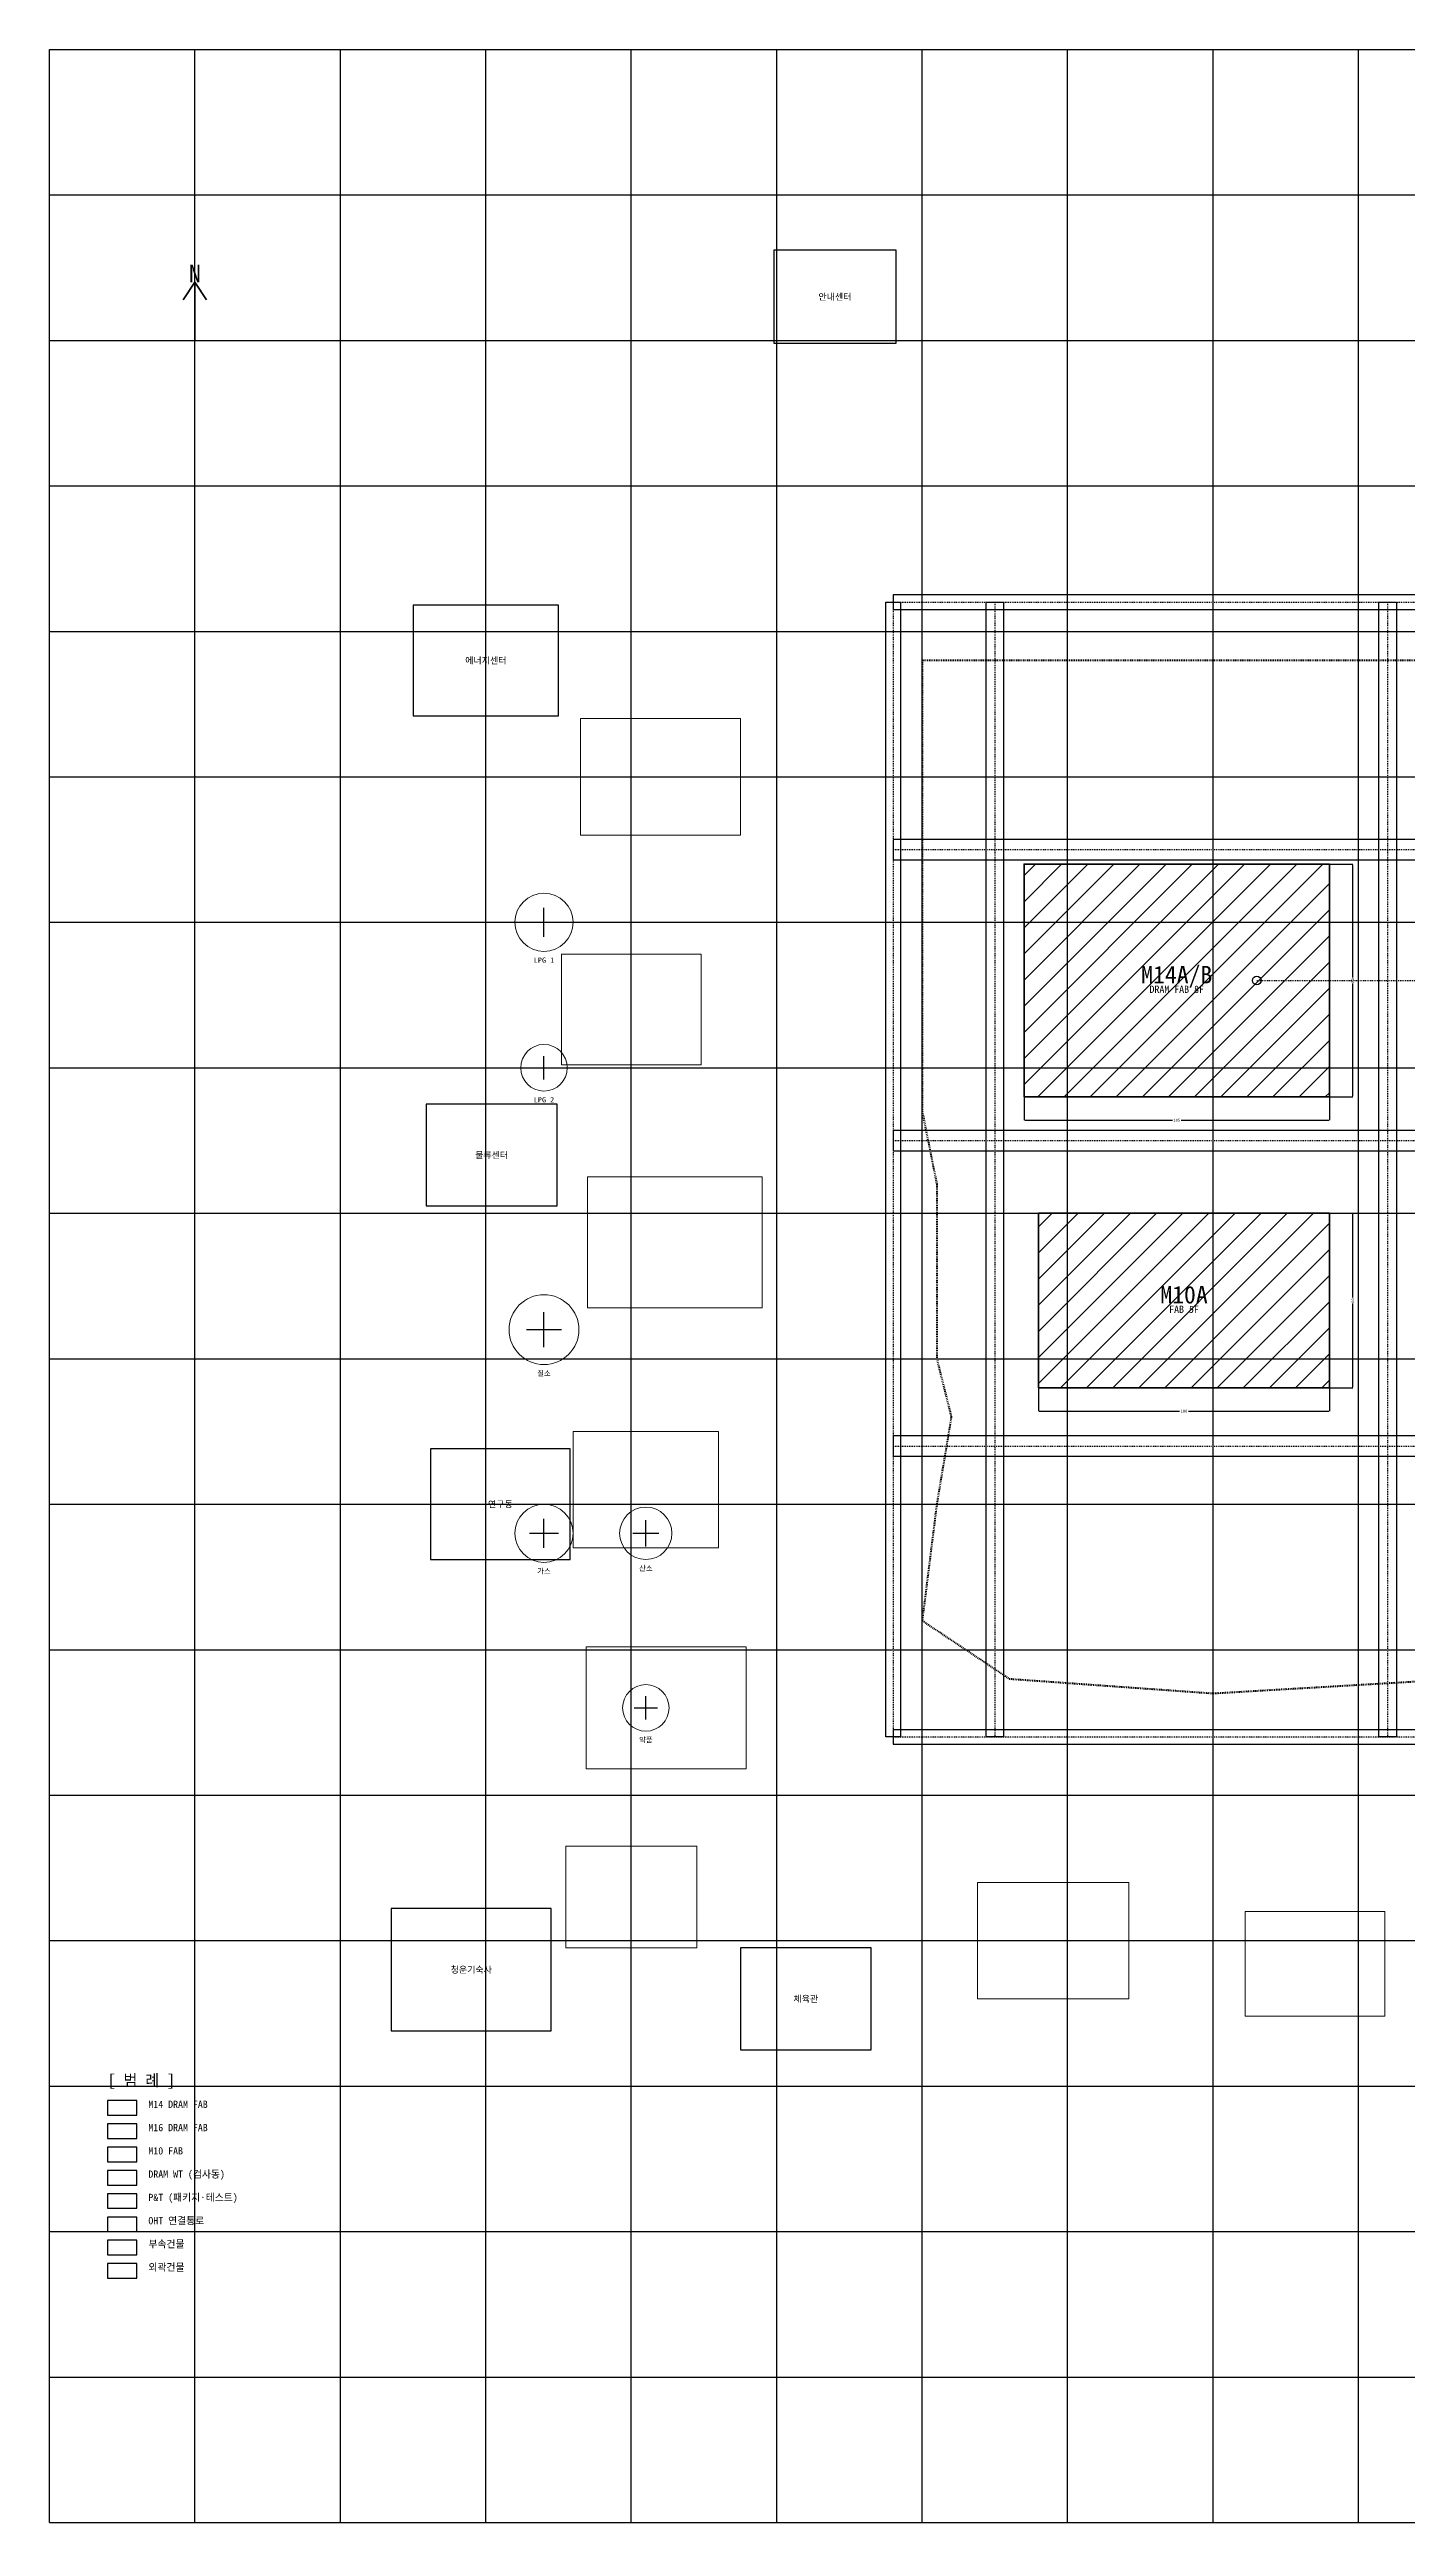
# Model space of a CAD drawing. Header units: metres. Extents: x -500 to 600, y -300 to 550.
# Drawn here: x -500 to -34, y -300 to 550 of the extents above; entities that cross this region are included whole.
import ezdxf
from ezdxf.enums import TextEntityAlignment as Align

# ---------------------------------------------------------------- set-up
doc = ezdxf.new("R2010")
doc.units = ezdxf.units.M
doc.linetypes.add('DASHED', pattern=[0.6, 0.3, -0.3])
for name, color, linetype in [('BOUNDARY', 7, 'DASHED'), ('BUILDINGS_AUX', 8, 'Continuous'), ('BUILDINGS_FAB', 2, 'Continuous'), ('BUILDINGS_OUTER', 9, 'Continuous'), ('DIMENSIONS', 1, 'Continuous'), ('GRID', 253, 'Continuous'), ('NORTH_ARROW', 7, 'Continuous'), ('OHT', 4, 'Continuous'), ('ROADS', 253, 'Continuous'), ('TANKS', 8, 'Continuous'), ('TEXT_MAIN', 7, 'Continuous'), ('TEXT_SUB', 8, 'Continuous'), ('TITLEBLOCK', 7, 'Continuous')]:
    doc.layers.add(name, color=color, linetype=linetype)
doc.dimstyles.get("Standard").update_dxf_attribs({"dimtxt": 2.5, "dimasz": 2.5, "dimexe": 1.25, "dimexo": 0.625, "dimtad": 1, "dimcen": 2.5, "dimazin": 3, "dimtfac": 1, "dimtmove": 0, "dimatfit": 3})

# ---------------------------------------------------------------- blocks, each defined once
blk = doc.blocks.new('_CLOSEDFILLED')
at = {"color": 0, "linetype": 'BYBLOCK'}
blk.add_solid([(-1, 0.2), (0, 0), (-1, -0.2)], dxfattribs=at)
blk = doc.blocks.new('*D1')
for p, q in [((-165, 190), (-165, 182)), ((-60, 190), (-60, 182)), ((-164.75, 182), (-114, 182)), ((-111, 182), (-60.25, 182))]:
    blk.add_line(p, q)
at = {"layer": 'Defpoints'}
for p in [(-165, 190), (-60, 190), (-165, 182)]:
    blk.add_point(p, dxfattribs=at)
at = {"layer": 'DIMENSIONS', "xscale": 0.25, "yscale": 0.25, "rotation": 180}
blk.add_blockref('_CLOSEDFILLED', (-165, 182), dxfattribs=at)
at = {"layer": 'DIMENSIONS', "xscale": 0.25, "yscale": 0.25}
blk.add_blockref('_CLOSEDFILLED', (-60, 182), dxfattribs=at)
at = {"layer": 'DIMENSIONS', "insert": (-112.5, 182), "char_height": 1, "attachment_point": 5}
blk.add_mtext('105', dxfattribs=at)
blk = doc.blocks.new('*D2')
for p, q in [((-60, 270), (-52, 270)), ((-52, 231), (-52, 269.75)), ((-52, 190.25), (-52, 229)), ((-60, 190), (-52, 190))]:
    blk.add_line(p, q)
at = {"layer": 'Defpoints'}
for p in [(-60, 270), (-60, 190), (-52, 190)]:
    blk.add_point(p, dxfattribs=at)
at = {"layer": 'DIMENSIONS', "xscale": 0.25, "yscale": 0.25}
for p, rotation in [((-52, 270), 90), ((-52, 190), 270)]:
    blk.add_blockref('_CLOSEDFILLED', p, dxfattribs=dict(at, rotation=rotation))
at = {"layer": 'DIMENSIONS', "insert": (-52, 230), "char_height": 1, "attachment_point": 5, "rotation": 90}
blk.add_mtext('80', dxfattribs=at)
blk = doc.blocks.new('*D3')
for p, q in [((-160, 90), (-160, 82)), ((-60, 90), (-60, 82)), ((-159.75, 82), (-111.5, 82)), ((-108.5, 82), (-60.25, 82))]:
    blk.add_line(p, q)
at = {"layer": 'Defpoints'}
for p in [(-160, 90), (-60, 90), (-160, 82)]:
    blk.add_point(p, dxfattribs=at)
at = {"layer": 'DIMENSIONS', "xscale": 0.25, "yscale": 0.25, "rotation": 180}
blk.add_blockref('_CLOSEDFILLED', (-160, 82), dxfattribs=at)
at = {"layer": 'DIMENSIONS', "xscale": 0.25, "yscale": 0.25}
blk.add_blockref('_CLOSEDFILLED', (-60, 82), dxfattribs=at)
at = {"layer": 'DIMENSIONS', "insert": (-110, 82), "char_height": 1, "attachment_point": 5}
blk.add_mtext('100', dxfattribs=at)
blk = doc.blocks.new('*D4')
for p, q in [((-60, 150), (-52, 150)), ((-52, 121), (-52, 149.75)), ((-52, 90.25), (-52, 119)), ((-60, 90), (-52, 90))]:
    blk.add_line(p, q)
at = {"layer": 'Defpoints'}
for p in [(-60, 150), (-60, 90), (-52, 90)]:
    blk.add_point(p, dxfattribs=at)
at = {"layer": 'DIMENSIONS', "xscale": 0.25, "yscale": 0.25}
for p, rotation in [((-52, 150), 90), ((-52, 90), 270)]:
    blk.add_blockref('_CLOSEDFILLED', p, dxfattribs=dict(at, rotation=rotation))
at = {"layer": 'DIMENSIONS', "insert": (-52, 120), "char_height": 1, "attachment_point": 5, "rotation": 90}
blk.add_mtext('60', dxfattribs=at)

msp = doc.modelspace()

# ---------------------------------------------------------------- hatches: boundary and pattern name
at = {"layer": 'BUILDINGS_FAB'}
h = msp.add_hatch(dxfattribs=at)
h.set_pattern_fill('ANSI31', scale=2)
h.paths.add_polyline_path([(-165, 190), (-60, 190), (-60, 270), (-165, 270)])
h = msp.add_hatch(dxfattribs=at)
h.set_pattern_fill('ANSI31', scale=2)
h.paths.add_polyline_path([(-160, 90), (-60, 90), (-60, 150), (-160, 150)])

# ---------------------------------------------------------------- linework, layer by layer
at = {"layer": 'BOUNDARY', "lineweight": 50}
for p, q in [((-200, 340), (-200, 185)), ((-165, 340), (-200, 340)), ((-200, 340), (-200, 340)), ((-115, 340), (-165, 340)), ((-40, 340), (-115, 340)), ((60, 340), (-40, 340)), ((-200, 185), (-195, 160)), ((-195, 160), (-195, 100)), ((-195, 100), (-190, 80)), ((-190, 80), (-195, 50)), ((-195, 50), (-200, 10)), ((-200, 10), (-170, -10)), ((-170, -10), (-100, -15)), ((-100, -15), (-15, -10))]:
    msp.add_line(p, q, dxfattribs=at)
at = {"layer": 'BUILDINGS_AUX', "lineweight": 25}
for points in [[(-251, 449), (-209, 449), (-209, 481), (-251, 481), (-251, 449)], [(-375, 321), (-325, 321), (-325, 359), (-375, 359), (-375, 321)], [(-370.5, 152.5), (-325.5, 152.5), (-325.5, 187.5), (-370.5, 187.5), (-370.5, 152.5)], [(-369, 31), (-321, 31), (-321, 69), (-369, 69), (-369, 31)], [(-382.5, -131), (-327.5, -131), (-327.5, -89), (-382.5, -89), (-382.5, -131)], [(-262.5, -137.5), (-217.5, -137.5), (-217.5, -102.5), (-262.5, -102.5), (-262.5, -137.5)]]:
    msp.add_lwpolyline(points, dxfattribs=at)
at = {"layer": 'BUILDINGS_FAB', "lineweight": 35}
for points in [[(-165, 190), (-60, 190), (-60, 270), (-165, 270), (-165, 190)], [(-160, 90), (-60, 90), (-60, 150), (-160, 150), (-160, 90)]]:
    msp.add_lwpolyline(points, dxfattribs=at)
at = {"layer": 'BUILDINGS_OUTER', "lineweight": 13}
for points in [[(-317.5, 280), (-262.5, 280), (-262.5, 320), (-317.5, 320), (-317.5, 280)], [(-324, 201), (-276, 201), (-276, 239), (-324, 239), (-324, 201)], [(-315, 117.5), (-255, 117.5), (-255, 162.5), (-315, 162.5), (-315, 117.5)], [(-320, 35), (-270, 35), (-270, 75), (-320, 75), (-320, 35)], [(-315.5, -41), (-260.5, -41), (-260.5, 1), (-315.5, 1), (-315.5, -41)], [(-322.5, -102.5), (-277.5, -102.5), (-277.5, -67.5), (-322.5, -67.5), (-322.5, -102.5)], [(-181, -120), (-129, -120), (-129, -80), (-181, -80), (-181, -120)], [(-89, -126), (-41, -126), (-41, -90), (-89, -90), (-89, -126)]]:
    msp.add_lwpolyline(points, dxfattribs=at)
at = {"layer": 'GRID'}
for p, q in [((-500, -300), (-500, 550)), ((-500, 550), (600, 550)), ((-450, -300), (-450, 550)), ((-400, -300), (-400, 550)), ((-350, -300), (-350, 550)), ((-300, -300), (-300, 550)), ((-250, -300), (-250, 550)), ((-200, -300), (-200, 550)), ((-150, -300), (-150, 550)), ((-100, -300), (-100, 550)), ((-50, -300), (-50, 550)), ((-500, 500), (600, 500)), ((-500, 450), (600, 450)), ((-500, 400), (600, 400)), ((-500, 350), (600, 350)), ((-500, 300), (600, 300)), ((-500, 250), (600, 250)), ((-500, 200), (600, 200)), ((-500, 150), (600, 150)), ((-500, 100), (600, 100)), ((-500, 50), (600, 50)), ((-500, 0), (600, 0)), ((-500, -50), (600, -50)), ((-500, -100), (600, -100)), ((-500, -150), (600, -150)), ((-500, -200), (600, -200)), ((-500, -250), (600, -250)), ((-500, -300), (600, -300))]:
    msp.add_line(p, q, dxfattribs=at)
at = {"layer": 'NORTH_ARROW', "lineweight": 35}
for p, q in [((-450, 470), (-454, 464)), ((-450, 450), (-450, 470)), ((-450, 470), (-446, 464))]:
    msp.add_line(p, q, dxfattribs=at)
at = {"layer": 'OHT', "linetype": 'DASHED', "lineweight": 25}
msp.add_lwpolyline([(-85, 230), (-15, 230), (-15, 130), (25, 130)], dxfattribs=at)
at = {"layer": 'OHT'}
msp.add_circle((-85, 230), 1.5, dxfattribs=at)
at = {"layer": 'ROADS', "linetype": 'DASHED'}
for p, q in [((-210, 360), (260, 360)), ((-210, 360), (-210, -30)), ((-175, 360), (-175, -30)), ((-40, 360), (-40, -30)), ((-210, 275), (260, 275)), ((-210, 175), (260, 175)), ((-210, 70), (260, 70)), ((-210, -30), (260, -30))]:
    msp.add_line(p, q, dxfattribs=at)
at = {"layer": 'ROADS'}
for points in [[(-212.5, 360), (-207.5, 360), (-207.5, -30), (-212.5, -30), (-212.5, 360)], [(-210, 357.5), (260, 357.5), (260, 362.5), (-210, 362.5), (-210, 357.5)], [(-178, 360), (-172, 360), (-172, -30), (-178, -30), (-178, 360)], [(-43, 360), (-37, 360), (-37, -30), (-43, -30), (-43, 360)], [(-210, 271.5), (260, 271.5), (260, 278.5), (-210, 278.5), (-210, 271.5)], [(-210, 171.5), (260, 171.5), (260, 178.5), (-210, 178.5), (-210, 171.5)], [(-210, 66.5), (260, 66.5), (260, 73.5), (-210, 73.5), (-210, 66.5)], [(-210, -32.5), (260, -32.5), (260, -27.5), (-210, -27.5), (-210, -32.5)]]:
    msp.add_lwpolyline(points, dxfattribs=at)
at = {"layer": 'TANKS'}
for p, q in [((-330, 245), (-330, 255)), ((-335, 250), (-325, 250)), ((-330, 196), (-330, 204)), ((-334, 200), (-326, 200)), ((-330, 104), (-330, 116)), ((-336, 110), (-324, 110)), ((-330, 35), (-330, 45)), ((-295, 35.5), (-295, 44.5)), ((-335, 40), (-325, 40)), ((-299.5, 40), (-290.5, 40)), ((-295, -24), (-295, -16)), ((-299, -20), (-291, -20))]:
    msp.add_line(p, q, dxfattribs=at)
at = {"layer": 'TANKS', "lineweight": 18}
for centre, radius in [((-330, 250), 10), ((-330, 200), 8), ((-330, 110), 12), ((-330, 40), 10), ((-295, 40), 9), ((-295, -20), 8)]:
    msp.add_circle(centre, radius, dxfattribs=at)
at = {"layer": 'TITLEBLOCK', "color": 2}
msp.add_lwpolyline([(-480, -160), (-470, -160), (-470, -155), (-480, -155), (-480, -160)], dxfattribs=at)
at = {"layer": 'TITLEBLOCK', "color": 3}
msp.add_lwpolyline([(-480, -168), (-470, -168), (-470, -163), (-480, -163), (-480, -168)], dxfattribs=at)
at = {"layer": 'TITLEBLOCK', "color": 4}
for points in [[(-480, -176), (-470, -176), (-470, -171), (-480, -171), (-480, -176)], [(-480, -200), (-470, -200), (-470, -195), (-480, -195), (-480, -200)]]:
    msp.add_lwpolyline(points, dxfattribs=at)
at = {"layer": 'TITLEBLOCK', "color": 6}
msp.add_lwpolyline([(-480, -184), (-470, -184), (-470, -179), (-480, -179), (-480, -184)], dxfattribs=at)
at = {"layer": 'TITLEBLOCK', "color": 30}
msp.add_lwpolyline([(-480, -192), (-470, -192), (-470, -187), (-480, -187), (-480, -192)], dxfattribs=at)
at = {"layer": 'TITLEBLOCK', "color": 8}
msp.add_lwpolyline([(-480, -208), (-470, -208), (-470, -203), (-480, -203), (-480, -208)], dxfattribs=at)
at = {"layer": 'TITLEBLOCK', "color": 9}
msp.add_lwpolyline([(-480, -216), (-470, -216), (-470, -211), (-480, -211), (-480, -216)], dxfattribs=at)

# ---------------------------------------------------------------- texts
at = {"layer": 'NORTH_ARROW'}
msp.add_text('N', height=6, dxfattribs=at).set_placement((-450, 473), align=Align.MIDDLE_CENTER)
at = {"layer": 'TEXT_MAIN'}
for s, p in [('M14A/B', (-112.5, 232)), ('M10A', (-110, 122))]:
    msp.add_text(s, height=6, dxfattribs=at).set_placement(p, align=Align.MIDDLE_CENTER)
at = {"layer": 'TEXT_SUB'}
for s, height, p in [('안내센터', 2.2, (-230, 465)), ('에너지센터', 2.2, (-350, 340)), ('LPG 1', 1.8, (-330, 237)), ('DRAM FAB 8F', 2.5, (-112.5, 227)), ('LPG 2', 1.8, (-330, 189)), ('물류센터', 2.2, (-348, 170)), ('FAB 5F', 2.5, (-110, 117)), ('질소', 1.8, (-330, 95)), ('연구동', 2.2, (-345, 50)), ('가스', 1.8, (-330, 27)), ('산소', 1.8, (-295, 28)), ('약품', 1.8, (-295, -31)), ('청운기숙사', 2.2, (-355, -110)), ('체육관', 2.2, (-240, -120))]:
    msp.add_text(s, height=height, dxfattribs=at).set_placement(p, align=Align.MIDDLE_CENTER)
at = {"layer": 'TITLEBLOCK'}
for s, height, p in [('[ 범 례 ]', 4, (-480, -150)), ('M14 DRAM FAB', 2.5, (-466, -157.5)), ('M16 DRAM FAB', 2.5, (-466, -165.5)), ('M10 FAB', 2.5, (-466, -173.5)), ('DRAM WT (검사동)', 2.5, (-466, -181.5)), ('P&T (패키지·테스트)', 2.5, (-466, -189.5)), ('OHT 연결통로', 2.5, (-466, -197.5)), ('부속건물', 2.5, (-466, -205.5)), ('외곽건물', 2.5, (-466, -213.5))]:
    msp.add_text(s, height=height, dxfattribs=at).set_placement(p)

# ---------------------------------------------------------------- dimensions: what is measured, and where the dimension line sits
at = {"layer": 'DIMENSIONS'}
for base, p1, p2, picture, middle in [((-52, 190), (-60, 190), (-60, 270), '*D2', (-52, 230)), ((-52, 90), (-60, 90), (-60, 150), '*D4', (-52, 120))]:
    dim = msp.add_linear_dim(base=base, p1=p1, p2=p2, angle=90, dimstyle='Standard', dxfattribs=at)
    dim.commit()
    dim.dimension.update_dxf_attribs({"geometry": picture, "text_midpoint": middle})
for base, p1, p2, picture, middle in [((-165, 182), (-165, 190), (-60, 190), '*D1', (-112.5, 182)), ((-160, 82), (-160, 90), (-60, 90), '*D3', (-110, 82))]:
    dim = msp.add_linear_dim(base=base, p1=p1, p2=p2, dimstyle='Standard', dxfattribs=at)
    dim.commit()
    dim.dimension.update_dxf_attribs({"geometry": picture, "text_midpoint": middle})

doc.saveas('drawing.dxf')
